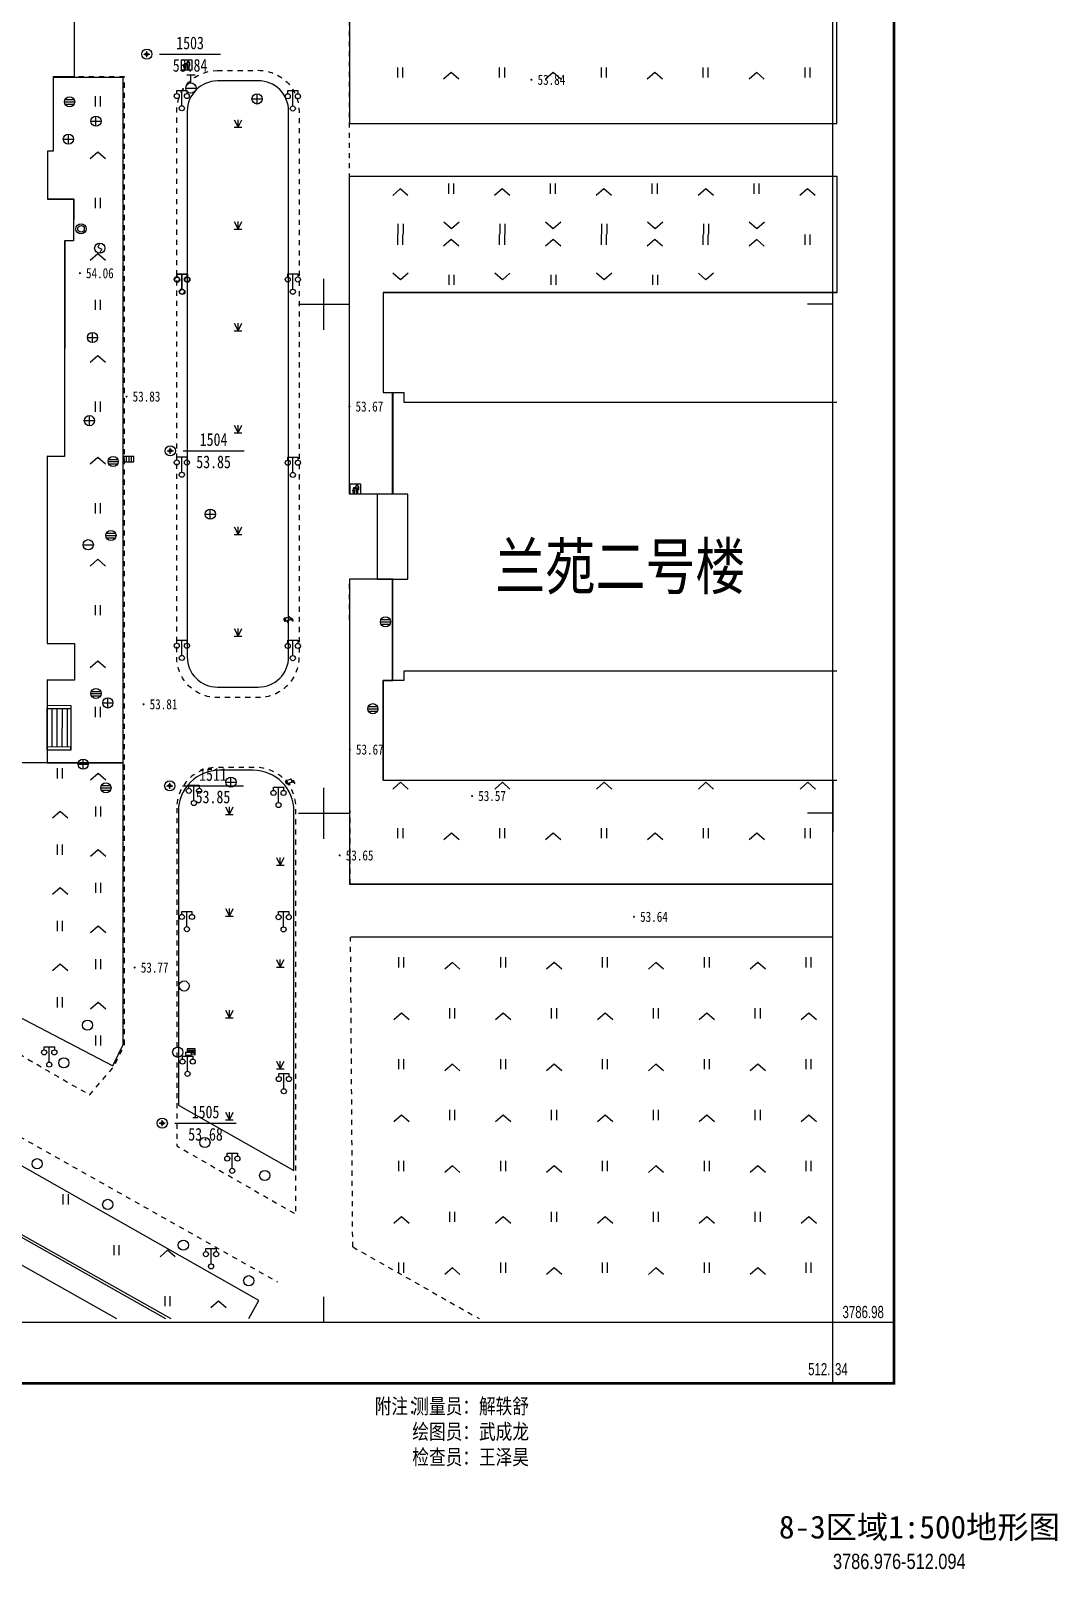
# Model space of a CAD drawing. Extents: x 512072 to 512366, y 3786952 to 3787255.
# Drawn here: x 512265.2 to 512366, y 3786951.7 to 3787102.9 of the extents above; entities that cross this region are included whole.
import ezdxf
from ezdxf.enums import TextEntityAlignment as Align

# ---------------------------------------------------------------- set-up
doc = ezdxf.new("R2010")
doc.units = 0
doc.header["$LTSCALE"] = 0.5
doc.header["$PDMODE"] = 34
doc.header["$PDSIZE"] = 0.3
doc.linetypes.add('X3', pattern=[5, 4, -1])
doc.linetypes.add('X6', pattern=[2, 1, -1])
doc.layers.get('0').update_dxf_attribs({"linetype": 'CONTINUOUS'})
for name, color, linetype in [('COMPONENT', 4, 'CONTINUOUS'), ('DLSS', 4, 'CONTINUOUS'), ('GCD', 1, 'CONTINUOUS'), ('JMD', 6, 'CONTINUOUS'), ('KZD', 1, 'CONTINUOUS'), ('TK', 7, 'CONTINUOUS'), ('ZBTZ', 3, 'CONTINUOUS')]:
    doc.layers.add(name, color=color, linetype=linetype)
doc.styles.add('中等线体', font='')
doc.styles.add('宋体', font='')
doc.styles.add('正等线体', font='simhei.ttf')
doc.styles.add('等线体', font='simhei.ttf')
doc.styles.add('黑体', font='simhei.ttf')
doc.styles.get('中等线体').set_extended_font_data('FZZhongDengXian-Z07S')
doc.styles.get('宋体').set_extended_font_data('SimSun')
doc.linetypes.add('1161', pattern='A,0,[149,AAA.SHX,S=0.15,R=0,X=0,Y=0],-1.6', length=1.6)
doc.linetypes.add('444', pattern='A,4.5,[145,AAA.SHX,S=1,R=0,X=0,Y=1],4.5,-0.5,[146,AAA.SHX,S=1,R=0,X=0,Y=0],-0.5', length=10)

# ---------------------------------------------------------------- blocks, each defined once
blk = doc.blocks.new('gcbj0118')
for p, q in [((-1, 2.9), (-1, 3.5)), ((-1, 3.5), (1, 3.5)), ((0, 0.5), (0, 3.5)), ((1, 3.5), (1, 2.9))]:
    blk.add_line(p, q)
for centre in [(-1, 2.4), (0, 0), (1, 2.4)]:
    blk.add_circle(centre, 0.5)
blk = doc.blocks.new('gcbj0402')
blk.add_circle((0, 0), 1)
blk = doc.blocks.new('gcbj0612')
for p, q in [((-0.75, 0.26), (0.16, 0.53)), ((-0.57, -0.34), (0.34, -0.07))]:
    blk.add_line(p, q)
at = {"flags": 128}
for points in [[(-0.73, 0.26), (-0.77, 0.25), (-0.79, 0.23), (-0.81, 0.19), (-0.83, 0.15), (-0.84, 0.1), (-0.84, 0.05), (-0.84, -0.01), (-0.83, -0.07), (-0.81, -0.12), (-0.79, -0.18), (-0.77, -0.23), (-0.74, -0.27), (-0.7, -0.3), (-0.67, -0.33), (-0.63, -0.34), (-0.6, -0.34), (-0.57, -0.34), (-0.54, -0.32), (-0.51, -0.29), (-0.49, -0.25), (-0.48, -0.2), (-0.47, -0.15), (-0.47, -0.1), (-0.48, -0.04), (-0.49, 0.02), (-0.51, 0.07), (-0.54, 0.13), (-0.56, 0.17), (-0.6, 0.21), (-0.63, 0.24), (-0.67, 0.26), (-0.7, 0.27)], [(-0.71, 0.18), (-0.72, 0.17), (-0.75, 0.12), (-0.75, 0.04), (-0.74, -0.06), (-0.7, -0.15), (-0.66, -0.22), (-0.62, -0.25), (-0.6, -0.26), (-0.59, -0.24), (-0.57, -0.2), (-0.56, -0.12), (-0.58, -0.02), (-0.61, 0.08), (-0.66, 0.14), (-0.7, 0.17)]]:
    blk.add_lwpolyline(points, close=True, dxfattribs=at)
blk.add_lwpolyline([(0.3, -0.08), (0.33, -0.07), (0.36, -0.05), (0.38, -0.02), (0.4, 0.02), (0.41, 0.07), (0.42, 0.12), (0.41, 0.18), (0.41, 0.23), (0.39, 0.29), (0.37, 0.35), (0.35, 0.4), (0.32, 0.44), (0.28, 0.48), (0.25, 0.51), (0.21, 0.52), (0.18, 0.53), (0.15, 0.52)], dxfattribs=at)
at = {"extrusion": (0, 0, -1), "flags": 128}
blk.add_lwpolyline([(-0.4, 0.25), (-0.51, 0.28), (-0.61, 0.29), (-0.69, 0.27), (-0.77, 0.2), (-0.81, 0.09), (-0.82, -0.01), (-0.8, -0.06), (-0.76, -0.08), (-0.7, -0.09), (-0.64, -0.09), (-0.59, -0.07), (-0.57, -0.04), (-0.59, -0.01), (-0.63, 0.02), (-0.69, 0.03), (-0.75, 0.03), (-0.79, 0.02), (-0.84, -0.01), (-0.89, -0.1), (-0.91, -0.19), (-0.9, -0.29), (-0.87, -0.38)], dxfattribs=at)
blk.add_lwpolyline([(-0.09, -0.2), (-0.22, -0.54), (0.05, -0.54)], close=True)
blk = doc.blocks.new('gcbj0109')
at = {"linetype": 'Continuous'}
for radius in [1, 0.645]:
    blk.add_circle((0, 0), radius, dxfattribs=at)
blk = doc.blocks.new('gcbj0305')
for points in [[(-1.01, 1.01), (1.01, 1.01), (1.01, -1.01), (-1.01, -1.01)], [(-0.47, 0.01), (-0.39, -0.06), (-0.31, 0.01), (-0.39, 0.09)], [(0.13, 0.3), (0.13, -0.79), (0.15, -0.85), (0.24, -0.85), (0.28, -0.8), (0.28, -0.15), (0.33, -0.15), (0.33, -0.8), (0.36, -0.85), (0.44, -0.85), (0.49, -0.8), (0.49, 0.3), (0.52, 0.3), (0.52, -0.11), (0.55, -0.14), (0.6, -0.14), (0.64, -0.09), (0.64, 0.43), (0.53, 0.54), (0.14, 0.54), (0.03, 0.45), (-0.06, 0.26), (-0.33, 0.26), (-0.36, 0.24), (-0.36, 0.18), (-0.34, 0.15), (-0.01, 0.14), (0.11, 0.31)], [(-0.4, -0.13), (-0.31, -0.2), (-0.25, -0.13), (-0.33, -0.06)], [(-0.4, -0.25), (-0.3, -0.25), (-0.3, -0.35), (-0.4, -0.35)]]:
    blk.add_lwpolyline(points, close=True)
blk.add_lwpolyline([(-0.6, -0.18), (-0.47, -0.82), (-0.21, -0.82), (-0.09, -0.16)])
blk.add_circle((0.3, 0.72), 0.128)
blk = doc.blocks.new('gcbj0113')
for p, q in [((-1, 0), (1, 0)), ((-0.8, 2.6), (0.8, 2.6)), ((0, 1), (0, 2.6))]:
    blk.add_line(p, q)
blk.add_circle((0, 0), 1)
blk = doc.blocks.new('gcbj0105')
for p, q in [((0, 1), (-0.38, 0.18)), ((-0.38, 0.18), (0.38, -0.18)), ((0, -1), (0.38, -0.18))]:
    blk.add_line(p, q)
blk.add_circle((0, 0), 1)
blk = doc.blocks.new('gcbj0101')
blk.add_line((-1, 0), (1, 0))
blk.add_circle((0, 0), 1)
blk = doc.blocks.new('gcbj0103')
for p, q in [((-1, 0), (1, 0)), ((-0.9, 0.43), (0.9, 0.43)), ((-0.88, -0.47), (0.88, -0.47))]:
    blk.add_line(p, q)
blk.add_circle((0, 0), 1)
blk = doc.blocks.new('gcbj0104')
for p, q in [((-0.5, 0.5), (-0.5, -0.5)), ((0, 0.5), (0, -0.5)), ((0.5, 0.5), (0.5, -0.5))]:
    blk.add_line(p, q)
blk.add_lwpolyline([(-1, 0.5), (-1, -0.5), (1, -0.5), (1, 0.5)], close=True)
blk = doc.blocks.new('gcbj0102')
for p, q in [((-1, 0), (1, 0)), ((0, -1), (0, 1))]:
    blk.add_line(p, q)
blk.add_circle((0, 0), 1)
blk = doc.blocks.new('*U47')
at = {"linetype": 'Continuous'}
for points in [[(0.07, 0.09), (0.4, 0.14), (-0.26, 0.14)], [(0.07, 0.09), (-0.26, 0.14), (-0.26, 0.03)], [(0.07, 0.09), (-0.26, 0.03), (0.4, 0.03)], [(0.07, 0.09), (0.4, 0.03), (0.4, 0.14)]]:
    blk.add_solid(points, dxfattribs=at)
blk = doc.blocks.new('gcbj0307')
for p, q in [((-0.4, 0), (-0.4, -0.25)), ((-0.4, 0), (0.34, 0)), ((0.4, 0.25), (-0.26, 0.25)), ((-0.26, 0.25), (-0.26, 0.03)), ((-0.26, 0.14), (0.4, 0.14)), ((-0.26, 0.03), (0.4, 0.03)), ((0.07, 0), (0.07, -0.25)), ((0.2, 0), (0.2, -0.25)), ((0.34, 0), (0.34, -0.25)), ((0.4, -0.25), (0.4, 0.25)), ((-0.4, -0.25), (0.07, -0.25))]:
    blk.add_line(p, q)
at = {"linetype": 'Continuous'}
blk.add_blockref('*U47', (0, 0), dxfattribs=at)
blk = doc.blocks.new('gc121')
for p, q in [((-0.5, -1), (-0.5, 1)), ((0.5, -1), (0.5, 1))]:
    blk.add_line(p, q)
blk = doc.blocks.new('gc211')
for p, q in [((0, 0), (-1.5, -1.32)), ((1.5, -1.32), (0, 0))]:
    blk.add_line(p, q)
blk = doc.blocks.new('gc124')
for p, q in [((-0.75, 1.5), (0, 0)), ((-0.75, 0), (0.75, 0)), ((0, 0), (0, 1.5)), ((0, 0), (0.75, 1.5))]:
    blk.add_line(p, q)
blk = doc.blocks.new('ac50tk')
for p, q in [((500, -12), (500, 512)), ((400, 195), (400, 205)), ((395, 200), (405, 200)), ((500, 200), (495, 200)), ((400, 95), (400, 105)), ((395, 100), (405, 100)), ((500, 100), (495, 100)), ((400, 0), (400, 5)), ((-12, 0), (512, 0))]:
    blk.add_line(p, q)
blk.add_lwpolyline([(-12, -12, 0.5, 0.5, 0), (-12, 512, 0.5, 0.5, 0), (512, 512, 0.5, 0.5, 0), (512, -12, 0.5, 0.5, 0)], format="xyseb", close=True)
blk = doc.blocks.new('GC200')
at = {"linetype": 'Continuous', "const_width": 0.2, "flags": 128}
blk.add_lwpolyline([(-0.1, 0, 1), (0.1, 0, 1)], format="xyb", close=True, dxfattribs=at)
blk = doc.blocks.new('gc257')
blk.add_circle((0, 0), 1)
blk.add_point((0, 0))

msp = doc.modelspace()

# ---------------------------------------------------------------- linework, layer by layer
at = {"linetype": 'Continuous'}
for p, q in [((512274.28, 3787098.22), (512274.28, 3787098.29)), ((512274.28, 3787030.94), (512274.28, 3787030.96))]:
    msp.add_line(p, q, dxfattribs=at)
at = {"layer": 'DLSS', "linetype": 'X6'}
for p, q in [((512299.25, 3787057.36, 53.62), (512296.52, 3787057.36)), ((512299.25, 3787049, 53.62), (512296.53, 3787049)), ((512299.27, 3787049, 53.62), (512296.53, 3787049, -53.62))]:
    msp.add_line(p, q, dxfattribs=at)
at = {"layer": 'DLSS', "linetype": 'X6', "flags": 128}
for points in [[(512296.52, 3787057.36), (512296.51, 3787065.96), (512296.51, 3787124.81)], [(512274.42, 3787098.35), (512269.48, 3787098.35)], [(512274.42, 3787003.28), (512274.42, 3787098.35)], [(512296.51, 3787093.78), (512344.39, 3787093.78)], [(512296.51, 3787088.58), (512344.39, 3787088.58)], [(512296.59, 3787019.04), (512296.55, 3787032.26), (512296.53, 3787049)], [(512296.84, 3786983.39), (512296.62, 3787013.84)], [(512237.1, 3787009.48), (512289.46, 3786979.95)], [(512271, 3786998.33), (512273.41, 3787001.15), (512274.42, 3787003.28)], [(512296.84, 3786983.39), (512309.25, 3786976.35)]]:
    msp.add_lwpolyline(points, dxfattribs=at)
msp.add_lwpolyline([(512176.47, 3787098.51, 0.019466), (512180.14, 3787085.38, 0.03857), (512182.74, 3787079, 0.014095), (512194.75, 3787056.67, 0.03751), (512200.11, 3787048.78, 0.016836), (512206.42, 3787041.38, 0.028497), (512210.53, 3787037.35, 0.024996), (512222.74, 3787027.72, 0.020464), (512238.66, 3787017.36, 0.000747), (512250.91, 3787010.11, 0.000596), (512266.28, 3787001.06, 0.001493), (512267.43, 3787000.39, 0.000276), (512271, 3786998.33)], format="xyb", dxfattribs=at)
at = {"layer": 'DLSS', "linetype": 'X6', "elevation": 53.83, "flags": 128}
msp.add_lwpolyline([(512283.53, 3787098.97), (512287.54, 3787098.99, -0.415922), (512291.56, 3787094.99), (512291.56, 3787041.36, -0.414214), (512287.56, 3787037.36), (512283.55, 3787037.36, -0.414214), (512279.55, 3787041.36), (512279.55, 3787094.97, -0.412508)], format="xyb", close=True, dxfattribs=at)
at = {"layer": 'DLSS', "linetype": 'X6', "flags": 128}
msp.add_lwpolyline([(512279.55, 3787026.51), (512279.55, 3786993.32), (512291.26, 3786986.6), (512291.26, 3787026.51, 0.414214), (512287.26, 3787030.51), (512283.55, 3787030.51, 0.414214)], format="xyb", close=True, dxfattribs=at)
at = {"layer": 'DLSS', "linetype": 'X3', "const_width": 0.15, "flags": 128}
for points in [[(512296.59, 3787019.04), (512344, 3787019.04)], [(512296.62, 3787013.84), (512343.95, 3787013.84)]]:
    msp.add_lwpolyline(points, dxfattribs=at)
at = {"layer": 'JMD', "linetype": 'Continuous'}
for p, q in [((512266.81, 3787032.51), (512266.82, 3787036.31)), ((512266.83, 3787036.61), (512266.82, 3787036.31)), ((512267.31, 3787032.51), (512267.32, 3787036.31)), ((512267.81, 3787032.5), (512267.82, 3787036.31)), ((512268.31, 3787032.5), (512268.32, 3787036.31)), ((512268.81, 3787032.5), (512268.82, 3787036.3)), ((512269.16, 3787036.6), (512269.15, 3787036.3)), ((512266.81, 3787032.21), (512266.81, 3787032.51)), ((512269.14, 3787032.2), (512269.14, 3787032.5))]:
    msp.add_line(p, q, dxfattribs=at)
at = {"layer": 'JMD', "linetype": 'Continuous', "flags": 128}
for points in [[(512269.49, 3787105.05), (512269.48, 3787098.35), (512267.41, 3787098.36), (512267.4, 3787091.06), (512266.87, 3787091.06), (512266.87, 3787086.34), (512269.43, 3787086.34), (512269.42, 3787082.24), (512268.57, 3787082.24), (512268.53, 3787061.06), (512266.84, 3787061.07), (512266.81, 3787042.69), (512269.51, 3787042.68), (512269.51, 3787039.09), (512266.83, 3787039.1), (512266.81, 3787030.94), (512239.1, 3787030.99)], [(512344.39, 3787077.15), (512299.81, 3787077.15), (512299.81, 3787067.33), (512301.87, 3787067.33), (512301.87, 3787066.4), (512344.39, 3787066.4)], [(512344.39, 3787039.96), (512301.87, 3787039.96), (512301.87, 3787039.03), (512299.81, 3787039.03), (512299.81, 3787029.24), (512344.39, 3787029.24)], [(512220.35, 3786976.35), (512232.53, 3786999.55), (512273.62, 3786976.35)]]:
    msp.add_lwpolyline(points, dxfattribs=at)
at = {"layer": 'JMD', "linetype": 'Continuous', "elevation": 53.62, "flags": 128}
for points in [[(512300.75, 3787039.03), (512300.75, 3787049), (512302.25, 3787049), (512302.25, 3787057.36), (512300.75, 3787057.36), (512300.75, 3787067.33)], [(512300.75, 3787057.36), (512299.25, 3787057.36), (512299.25, 3787049), (512300.75, 3787049)]]:
    msp.add_lwpolyline(points, dxfattribs=at)
at = {"layer": 'JMD', "linetype": 'Continuous'}
for points in [[(512266.82, 3787036.31), (512269.15, 3787036.3)], [(512266.83, 3787036.61), (512269.16, 3787036.6)], [(512269.14, 3787032.5), (512266.81, 3787032.51)], [(512269.14, 3787032.2), (512266.81, 3787032.21)]]:
    msp.add_lwpolyline(points, dxfattribs=at)
at = {"layer": 'JMD', "linetype": '444', "flags": 128}
msp.add_lwpolyline([(512233.29, 3787001.84), (512278.44, 3786976.35)], dxfattribs=at)
at = {"layer": 'KZD', "linetype": 'Continuous'}
for p, q in [((512277.86, 3787100.57, 53.84), (512283.86, 3787100.57, 53.84)), ((512280.17, 3787061.61, 53.85), (512286.17, 3787061.61, 53.85)), ((512280.11, 3787028.7, 53.85), (512286.11, 3787028.7, 53.85)), ((512279.38, 3786995.55, 53.67), (512285.38, 3786995.55, 53.67))]:
    msp.add_line(p, q, dxfattribs=at)
at = {"layer": 'ZBTZ', "linetype": 'Continuous', "elevation": 53.62, "flags": 128}
msp.add_lwpolyline([(512300.75, 3787124.81), (512296.51, 3787124.81), (512296.51, 3787093.78), (512344.39, 3787093.78), (512344.39, 3787105.05), (512299.81, 3787105.05), (512299.81, 3787114.84), (512300.75, 3787114.84)], close=True, dxfattribs=at)
at = {"layer": 'ZBTZ', "linetype": 'Continuous', "flags": 128}
for points in [[(512266.81, 3787030.95), (512274.28, 3787030.95), (512274.28, 3787098.29), (512267.4, 3787098.29), (512267.4, 3787091.06), (512266.87, 3787091.06), (512266.87, 3787086.35), (512269.41, 3787086.35), (512269.41, 3787082.23), (512268.54, 3787082.23), (512268.54, 3787061.06), (512266.81, 3787061.06), (512266.81, 3787042.69), (512269.51, 3787042.69), (512269.51, 3787039.09), (512266.81, 3787039.09), (512266.81, 3787036.3), (512269.15, 3787036.3), (512269.15, 3787032.21), (512266.81, 3787032.21)], [(512300.77, 3787057.36), (512296.53, 3787057.36), (512296.51, 3787088.58), (512344.39, 3787088.58), (512344.39, 3787077.13), (512299.83, 3787077.13), (512299.83, 3787067.33), (512300.77, 3787067.33)], [(512300.77, 3787049), (512296.53, 3787049), (512296.53, 3787019.04), (512344, 3787019.04), (512344.03, 3787029.24), (512299.83, 3787029.23), (512299.83, 3787039.03), (512300.77, 3787039.03)]]:
    msp.add_lwpolyline(points, close=True, dxfattribs=at)
at = {"layer": 'ZBTZ', "linetype": '1161', "flags": 128}
for points in [[(512290.54, 3787094.99, 0.415922), (512287.55, 3787097.96), (512283.54, 3787097.94, 0.412508), (512280.58, 3787094.97), (512280.58, 3787041.36, 0.414214), (512283.55, 3787038.39), (512287.56, 3787038.39, 0.414214), (512290.54, 3787041.36)], [(512279.72, 3786997.31), (512291.06, 3786990.89), (512291.06, 3787026.22, 0.414214), (512287.06, 3787030.22), (512283.72, 3787030.22, 0.414214), (512279.72, 3787026.22)]]:
    msp.add_lwpolyline(points, format="xyb", close=True, dxfattribs=at)
at = {"layer": 'ZBTZ', "linetype": 'Continuous', "flags": 128}
for points in [[(512239.34, 3787020.47), (512253.08, 3787012.32), (512263.14, 3787006.49), (512273.29, 3787001.17), (512274.28, 3787003.28), (512274.28, 3787030.96), (512239.12, 3787030.94)], [(512286.62, 3786976.35), (512287.63, 3786978.13), (512236.31, 3787007.24), (512233.66, 3787001.85), (512278.96, 3786976.35)]]:
    msp.add_lwpolyline(points, dxfattribs=at)

# ---------------------------------------------------------------- block references
at = {"layer": 'COMPONENT', "linetype": 'Continuous', "xscale": 0.5, "yscale": 0.5}
for name, p in [('gcbj0305', (512280.52, 3787099.5, 53.9)), ('gcbj0113', (512280.95, 3787097.25, 53.9)), ('gcbj0118', (512280.05, 3787095.26, 53.89)), ('gcbj0118', (512290.95, 3787095.24, 53.81)), ('gcbj0103', (512269.03, 3787095.9)), ('gcbj0102', (512287.44, 3787096.18)), ('gcbj0102', (512271.62, 3787093.99)), ('gcbj0102', (512268.91, 3787092.22)), ('gcbj0109', (512270.15, 3787083.41, 54.04)), ('gcbj0105', (512271.99, 3787081.52, 53.98)), ('gcbj0118', (512280.05, 3787077.26, 53.89)), ('gcbj0118', (512280.1, 3787077.22, 53.9)), ('gcbj0118', (512290.95, 3787077.24, 53.81)), ('gcbj0102', (512271.28, 3787072.74)), ('gcbj0102', (512270.97, 3787064.57)), ('gcbj0103', (512273.31, 3787060.55, 53.99)), ('gcbj0104', (512274.84, 3787060.79, 53.78)), ('gcbj0118', (512280.05, 3787059.26, 53.89)), ('gcbj0118', (512290.95, 3787059.24, 53.81)), ('gcbj0305', (512297.1, 3787057.85, 53.69)), ('gcbj0102', (512282.85, 3787055.39)), ('gcbj0103', (512273.09, 3787053.29, 53.93)), ('gcbj0101', (512270.86, 3787052.38, 53.98)), ('gcbj0612', (512290.5, 3787045.03, 4.36)), ('gcbj0103', (512300.06, 3787044.81, 53.61)), ('gcbj0118', (512280.05, 3787041.26, 53.89)), ('gcbj0118', (512290.95, 3787041.24, 53.81)), ('gcbj0103', (512271.62, 3787037.76)), ('gcbj0102', (512272.79, 3787036.84)), ('gcbj0103', (512298.81, 3787036.27, 53.69)), ('gcbj0102', (512270.36, 3787030.82)), ('gcbj0103', (512272.6, 3787028.5)), ('gcbj0118', (512281.24, 3787027, 53.8)), ('gcbj0102', (512284.88, 3787029.05)), ('gcbj0612', (512290.66, 3787029.08, 53.81)), ('gcbj0118', (512289.55, 3787026.8, 53.8)), ('gcbj0118', (512280.55, 3787014.61, 53.81)), ('gcbj0118', (512290.05, 3787014.59, 53.8)), ('gcbj0402', (512280.27, 3787009.03, 53.78)), ('gcbj0402', (512270.78, 3787005.18, 53.98)), ('gcbj0118', (512267.03, 3787001.31, 109.21)), ('gcbj0402', (512268.46, 3787001.48)), ('gcbj0402', (512279.65, 3787002.52, 53.74)), ('gcbj0118', (512280.62, 3787000.4, 53.69)), ('gcbj0118', (512290.07, 3786998.69, 53.8)), ('gcbj0402', (512282.32, 3786993.66)), ('gcbj0118', (512285.01, 3786990.87)), ('gcbj0402', (512265.84, 3786991.57)), ('gcbj0402', (512288.19, 3786990.41)), ('gcbj0402', (512272.77, 3786987.57)), ('gcbj0402', (512280.2, 3786983.57)), ('gcbj0118', (512282.92, 3786981.48)), ('gcbj0402', (512286.62, 3786980.07))]:
    msp.add_blockref(name, p, dxfattribs=at)
at = {"layer": 'COMPONENT', "linetype": 'Continuous', "xscale": 1.200000000011642, "yscale": 1.200000000186265, "zscale": 2.4}
msp.add_blockref('gcbj0307', (512280.88, 3787002.54), dxfattribs=at)
at = {"layer": 'GCD', "linetype": 'Continuous'}
ref = msp.add_blockref('GC200', (512314.39, 3787098.06, 53.84), dxfattribs=dict(at, xscale=0.5, yscale=0.5, zscale=0.5))
ref.add_attrib('height', '53.84', dxfattribs={"linetype": 'Continuous', "height": 1, "style": '正等线体', "width": 0.8}).set_placement((512314.99, 3787098.06, 53.84), align=Align.MIDDLE_LEFT)
ref = msp.add_blockref('GC200', (512270.04, 3787079.06, 54.06), dxfattribs=dict(at, xscale=0.5, yscale=0.5, zscale=0.5))
ref.add_attrib('height', '54.06', dxfattribs={"linetype": 'Continuous', "height": 1, "style": '正等线体', "width": 0.8}).set_placement((512270.64, 3787079.06, 54.06), align=Align.MIDDLE_LEFT)
ref = msp.add_blockref('GC200', (512274.62, 3787066.94, 53.83), dxfattribs=dict(at, xscale=0.5, yscale=0.5, zscale=0.5))
ref.add_attrib('height', '53.83', dxfattribs={"linetype": 'Continuous', "height": 1, "style": '正等线体', "width": 0.8}).set_placement((512275.22, 3787066.94, 53.83), align=Align.MIDDLE_LEFT)
ref = msp.add_blockref('GC200', (512296.51, 3787065.96, 53.67), dxfattribs=dict(at, xscale=0.5, yscale=0.5, zscale=0.5))
ref.add_attrib('height', '53.67', dxfattribs={"linetype": 'Continuous', "height": 1, "style": '正等线体', "width": 0.8}).set_placement((512297.11, 3787065.96, 53.67), align=Align.MIDDLE_LEFT)
ref = msp.add_blockref('GC200', (512276.29, 3787036.71, 53.81), dxfattribs=dict(at, xscale=0.5, yscale=0.5, zscale=0.5))
ref.add_attrib('height', '53.81', dxfattribs={"linetype": 'Continuous', "height": 1, "style": '正等线体', "width": 0.8}).set_placement((512276.89, 3787036.71, 53.81), align=Align.MIDDLE_LEFT)
ref = msp.add_blockref('GC200', (512296.55, 3787032.26, 53.67), dxfattribs=dict(at, xscale=0.5, yscale=0.5, zscale=0.5))
ref.add_attrib('height', '53.67', dxfattribs={"linetype": 'Continuous', "height": 1, "style": '正等线体', "width": 0.8}).set_placement((512297.15, 3787032.26, 53.67), align=Align.MIDDLE_LEFT)
ref = msp.add_blockref('GC200', (512308.56, 3787027.7, 53.57), dxfattribs=dict(at, xscale=0.5, yscale=0.5, zscale=0.5))
ref.add_attrib('height', '53.57', dxfattribs={"linetype": 'Continuous', "height": 1, "style": '正等线体', "width": 0.8}).set_placement((512309.16, 3787027.7, 53.57), align=Align.MIDDLE_LEFT)
ref = msp.add_blockref('GC200', (512295.55, 3787021.86, 53.65), dxfattribs=dict(at, xscale=0.5, yscale=0.5, zscale=0.5))
ref.add_attrib('height', '53.65', dxfattribs={"linetype": 'Continuous', "height": 1, "style": '正等线体', "width": 0.8}).set_placement((512296.15, 3787021.86, 53.65), align=Align.MIDDLE_LEFT)
ref = msp.add_blockref('GC200', (512324.46, 3787015.83, 53.63), dxfattribs=dict(at, xscale=0.5, yscale=0.5, zscale=0.5))
ref.add_attrib('height', '53.64', dxfattribs={"linetype": 'Continuous', "height": 1, "style": '正等线体', "width": 0.8}).set_placement((512325.06, 3787015.83, 53.63), align=Align.MIDDLE_LEFT)
ref = msp.add_blockref('GC200', (512275.42, 3787010.84, 53.77), dxfattribs=dict(at, xscale=0.5, yscale=0.5, zscale=0.5))
ref.add_attrib('height', '53.77', dxfattribs={"linetype": 'Continuous', "height": 1, "style": '正等线体', "width": 0.8}).set_placement((512276.02, 3787010.84, 53.77), align=Align.MIDDLE_LEFT)
at = {"layer": 'KZD', "linetype": 'Continuous', "xscale": 0.5, "yscale": 0.5}
for p in [(512276.61, 3787100.57, 53.84), (512278.92, 3787061.61, 53.85), (512278.86, 3787028.7, 53.85), (512278.13, 3786995.55, 53.67)]:
    msp.add_blockref('gc257', p, dxfattribs=at)
at = {"layer": 'TK', "linetype": 'Continuous', "xscale": 0.5, "yscale": 0.5}
msp.add_blockref('ac50tk', (512094, 3786976), dxfattribs=at)
at = {"layer": 'ZBTZ', "linetype": 'Continuous', "xscale": 0.5, "yscale": 0.5}
for name, p in [('gc121', (512301.51, 3787098.78)), ('gc211', (512306.51, 3787098.78)), ('gc121', (512311.51, 3787098.78)), ('gc211', (512316.51, 3787098.78)), ('gc121', (512321.51, 3787098.78)), ('gc211', (512326.51, 3787098.78)), ('gc121', (512331.51, 3787098.78)), ('gc211', (512336.51, 3787098.78)), ('gc121', (512341.51, 3787098.78)), ('gc121', (512271.81, 3787095.95)), ('gc124', (512285.58, 3787093.39)), ('gc211', (512271.81, 3787090.95)), ('gc121', (512306.51, 3787087.36)), ('gc121', (512316.51, 3787087.36)), ('gc121', (512326.51, 3787087.36)), ('gc121', (512336.51, 3787087.36)), ('gc121', (512271.81, 3787085.95)), ('gc211', (512301.51, 3787087.36)), ('gc211', (512311.51, 3787087.36)), ('gc211', (512321.51, 3787087.36)), ('gc211', (512331.51, 3787087.36)), ('gc211', (512341.51, 3787087.36)), ('gc124', (512285.58, 3787083.39)), ('gc121', (512301.51, 3787082.36)), ('gc211', (512306.51, 3787082.36)), ('gc121', (512311.51, 3787082.36)), ('gc211', (512316.51, 3787082.36)), ('gc121', (512321.51, 3787082.36)), ('gc211', (512326.51, 3787082.36)), ('gc121', (512331.51, 3787082.36)), ('gc211', (512336.51, 3787082.36)), ('gc121', (512341.51, 3787082.36)), ('gc211', (512271.81, 3787080.95)), ('gc121', (512271.81, 3787075.95)), ('gc124', (512285.58, 3787073.39)), ('gc211', (512271.81, 3787070.95)), ('gc121', (512271.81, 3787065.95)), ('gc124', (512285.58, 3787063.39)), ('gc211', (512271.81, 3787060.95)), ('gc121', (512271.81, 3787055.95)), ('gc124', (512285.58, 3787053.39)), ('gc211', (512271.81, 3787050.95)), ('gc121', (512271.81, 3787045.95)), ('gc124', (512285.58, 3787043.39)), ('gc211', (512271.81, 3787040.95)), ('gc121', (512271.81, 3787035.95)), ('gc121', (512268.09, 3787029.92)), ('gc211', (512271.84, 3787029.92)), ('gc211', (512301.53, 3787029.04)), ('gc211', (512311.53, 3787029.04)), ('gc211', (512321.53, 3787029.04)), ('gc211', (512331.53, 3787029.04)), ('gc211', (512341.53, 3787029.04)), ('gc211', (512268.09, 3787026.17)), ('gc121', (512271.84, 3787026.17)), ('gc124', (512284.72, 3787025.89)), ('gc121', (512301.53, 3787024.04)), ('gc121', (512311.53, 3787024.04)), ('gc121', (512321.53, 3787024.04)), ('gc121', (512331.53, 3787024.04)), ('gc121', (512341.53, 3787024.04)), ('gc121', (512268.09, 3787022.42)), ('gc211', (512306.53, 3787024.04)), ('gc211', (512316.53, 3787024.04)), ('gc211', (512326.53, 3787024.04)), ('gc211', (512336.53, 3787024.04)), ('gc211', (512271.84, 3787022.42)), ('gc124', (512289.72, 3787020.89)), ('gc211', (512268.09, 3787018.67)), ('gc121', (512271.84, 3787018.67)), ('gc121', (512268.09, 3787014.92)), ('gc124', (512284.72, 3787015.89)), ('gc211', (512271.84, 3787014.92)), ('gc211', (512268.09, 3787011.17)), ('gc121', (512271.84, 3787011.17)), ('gc124', (512289.72, 3787010.89)), ('gc121', (512301.62, 3787011.35)), ('gc211', (512306.62, 3787011.35)), ('gc121', (512311.62, 3787011.35)), ('gc211', (512316.62, 3787011.35)), ('gc121', (512321.62, 3787011.35)), ('gc211', (512326.62, 3787011.35)), ('gc121', (512331.62, 3787011.35)), ('gc211', (512336.62, 3787011.35)), ('gc121', (512341.62, 3787011.35)), ('gc121', (512268.09, 3787007.42)), ('gc211', (512271.84, 3787007.42)), ('gc124', (512284.72, 3787005.89)), ('gc211', (512301.62, 3787006.35)), ('gc121', (512306.62, 3787006.35)), ('gc211', (512311.62, 3787006.35)), ('gc121', (512316.62, 3787006.35)), ('gc211', (512321.62, 3787006.35)), ('gc121', (512326.62, 3787006.35)), ('gc211', (512331.62, 3787006.35)), ('gc121', (512336.62, 3787006.35)), ('gc211', (512341.62, 3787006.35)), ('gc121', (512271.84, 3787003.67)), ('gc124', (512289.72, 3787000.89)), ('gc121', (512301.62, 3787001.35)), ('gc121', (512311.62, 3787001.35)), ('gc121', (512321.62, 3787001.35)), ('gc121', (512331.62, 3787001.35)), ('gc121', (512341.62, 3787001.35)), ('gc211', (512306.62, 3787001.35)), ('gc211', (512316.62, 3787001.35)), ('gc211', (512326.62, 3787001.35)), ('gc211', (512336.62, 3787001.35)), ('gc124', (512284.72, 3786995.89)), ('gc211', (512301.62, 3786996.35)), ('gc121', (512306.62, 3786996.35)), ('gc211', (512311.62, 3786996.35)), ('gc121', (512316.62, 3786996.35)), ('gc211', (512321.62, 3786996.35)), ('gc121', (512326.62, 3786996.35)), ('gc211', (512331.62, 3786996.35)), ('gc121', (512336.62, 3786996.35)), ('gc211', (512341.62, 3786996.35)), ('gc121', (512301.62, 3786991.35)), ('gc211', (512306.62, 3786991.35)), ('gc121', (512311.62, 3786991.35)), ('gc211', (512316.62, 3786991.35)), ('gc121', (512321.62, 3786991.35)), ('gc211', (512326.62, 3786991.35)), ('gc121', (512331.62, 3786991.35)), ('gc211', (512336.62, 3786991.35)), ('gc121', (512341.62, 3786991.35)), ('gc121', (512268.66, 3786988.07)), ('gc121', (512306.62, 3786986.35)), ('gc121', (512316.62, 3786986.35)), ('gc121', (512326.62, 3786986.35)), ('gc121', (512336.62, 3786986.35)), ('gc211', (512301.62, 3786986.35)), ('gc211', (512311.62, 3786986.35)), ('gc211', (512321.62, 3786986.35)), ('gc211', (512331.62, 3786986.35)), ('gc211', (512341.62, 3786986.35)), ('gc121', (512273.66, 3786983.07)), ('gc211', (512278.66, 3786983.07)), ('gc121', (512301.62, 3786981.35)), ('gc211', (512306.62, 3786981.35)), ('gc121', (512311.62, 3786981.35)), ('gc211', (512316.62, 3786981.35)), ('gc121', (512321.62, 3786981.35)), ('gc211', (512326.62, 3786981.35)), ('gc121', (512331.62, 3786981.35)), ('gc211', (512336.62, 3786981.35)), ('gc121', (512341.62, 3786981.35)), ('gc121', (512278.66, 3786978.07)), ('gc211', (512283.66, 3786978.07))]:
    msp.add_blockref(name, p, dxfattribs=at)
at = {"layer": 'ZBTZ', "linetype": 'Continuous', "xscale": -0.5, "yscale": 0.5, "rotation": 180}
for name, p in [('gc121', (512301.53, 3787083.4, -53.62)), ('gc211', (512306.53, 3787083.4, -53.62)), ('gc121', (512311.53, 3787083.4, -53.62)), ('gc211', (512316.53, 3787083.4, -53.62)), ('gc121', (512321.53, 3787083.4, -53.62)), ('gc211', (512326.53, 3787083.4, -53.62)), ('gc121', (512331.53, 3787083.4, -53.62)), ('gc211', (512336.53, 3787083.4, -53.62)), ('gc211', (512301.53, 3787078.4, -53.62)), ('gc121', (512306.53, 3787078.4, -53.62)), ('gc211', (512311.53, 3787078.4, -53.62)), ('gc121', (512316.53, 3787078.4, -53.62)), ('gc211', (512321.53, 3787078.4, -53.62)), ('gc121', (512326.53, 3787078.4, -53.62)), ('gc211', (512331.53, 3787078.4, -53.62))]:
    msp.add_blockref(name, p, dxfattribs=at)

# ---------------------------------------------------------------- texts
at = {"layer": 'JMD', "linetype": 'Continuous', "style": '等线体', "width": 0.8}
msp.add_text('兰苑二号楼', height=4.5, dxfattribs=at).set_placement((512323.12, 3787050.32), align=Align.MIDDLE)
at = {"layer": 'KZD', "linetype": 'Continuous', "style": '正等线体', "width": 0.8}
for s, p in [('1503', (512280.86, 3787101.67, 53.84)), ('53.84', (512280.86, 3787099.47, 53.84)), ('1504', (512283.17, 3787062.71, 53.85)), ('53.85', (512283.17, 3787060.51, 53.85)), ('1511', (512283.11, 3787029.8, 53.85)), ('53.85', (512283.11, 3787027.6, 53.85)), ('1505', (512282.38, 3786996.65, 53.67)), ('53.68', (512282.38, 3786994.45, 53.67))]:
    msp.add_text(s, height=1.25, dxfattribs=at).set_placement(p, align=Align.MIDDLE)
at = {"layer": 'TK', "linetype": 'Continuous', "style": '中等线体', "width": 0.7}
for s, p in [('3786.98', (512349, 3786977)), ('512.', (512343.75, 3786971.38))]:
    msp.add_text(s, height=1.2, dxfattribs=at).set_placement(p, align=Align.MIDDLE_RIGHT)
msp.add_text('34', height=1.2, dxfattribs=at).set_placement((512344.2, 3786971.38), align=Align.MIDDLE_LEFT)
at = {"layer": 'TK', "linetype": 'Continuous', "width": 0.8}
for s, style, p in [('附注：', '宋体', (512299, 3786968.5)), ('附注：', '宋体', (512299, 3786968.5)), ('测量员：解轶舒', '宋体', (512302.69, 3786968.5)), ('测量员：解轶舒', '宋体', (512302.69, 3786968.5)), ('绘图员：武成龙', '宋体', (512302.69, 3786966)), ('绘图员：武成龙', '宋体', (512302.69, 3786966)), ('检查员：王泽昊', '宋体', (512302.69, 3786963.5)), ('检查员：王泽昊', '宋体', (512302.69, 3786963.5)), ('3786.976-512.094', '中等线体', (512344, 3786953.25))]:
    msp.add_text(s, height=1.5, dxfattribs=dict(at, style=style)).set_placement(p, align=Align.TOP_LEFT)
at = {"layer": 'TK', "linetype": 'Continuous', "style": '黑体'}
msp.add_text('8-3区域1:500地形图', height=2.25, dxfattribs=at).set_placement((512352.49, 3786957), align=Align.TOP_CENTER)

doc.saveas('drawing.dxf')
